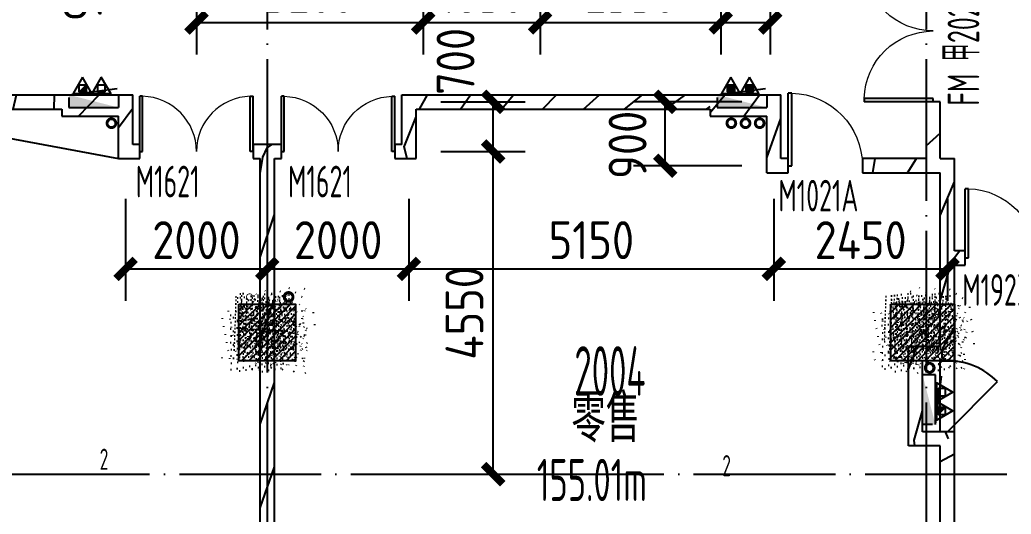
# Model space of a CAD drawing. Header units: inches. Extents: x 0 to 1813292486, y 0 to 3473589894.
# Drawn here: x 600469593 to 600483586, y 3473270655 to 3473277625 of the extents above; entities that cross this region are included whole.
import ezdxf
from ezdxf.enums import TextEntityAlignment as Align
from ezdxf.xclip import XClip

# ---------------------------------------------------------------- set-up
doc = ezdxf.new("R2010")
doc.units = ezdxf.units.IN
doc.header["$LTSCALE"] = 1000
doc.header["$MEASUREMENT"] = 0
doc.header["$XCLIPFRAME"] = 2
doc.linetypes.add('AX-MALL-GIRD-200$0$DOTE', pattern=[2.4200000000000004, 2, -0.2, 0.02, -0.2])
doc.linetypes.add('PX-MALL-P02-LG$0$CONTINOUS', pattern=[0])
for name, color, linetype in [('A-Anno-Note', 241, 'Continuous'), ('AX-MALL-DIM-P02$0$A-Anno-Dims', 3, 'Continuous'), ('AX-MALL-DIM-P02$0$A-Detl-Thin', 131, 'Continuous'), ('AX-MALL-GIRD-200$0$A-Grid', 222, 'AX-MALL-GIRD-200$0$DOTE'), ('AX-MALL-P02-200$0$A-Anno-Note', 241, 'Continuous'), ('AX-MALL-WALL-P02$0$A-Anno-Note', 241, 'Continuous'), ('AX-MALL-WALL-P02-QT$0$A-Anno-Dims', 3, 'Continuous'), ('AX-MALL-WALL-P02-QT$0$A-Detl-Thin', 131, 'Continuous'), ('AX-MALL-WALL-P02-QT$0$A-Wall', 2, 'Continuous'), ('AX-MALL-WALL-P02-QT$0$A-Wall-Patt', 13, 'Continuous'), ('AX-MALL-WALL-P02-QT$0$A-Wind', 4, 'Continuous'), ('AX-MALL-WORD-P02$0$A-Anno-Note', 241, 'Continuous'), ('AX-MALL-WORD-P02$0$A-Spac-Iden', 231, 'Continuous'), ('AX-MALL-WORD-P02$0$A-Wind-Iden', 11, 'Continuous'), ('AX-MALL-ZTKD-P02$0$A-Anno-Note', 241, 'Continuous'), ('PX-MALL-P02-LG$0$P-Airr-Pipe', 140, 'Continuous'), ('PX-MALL-P02-LG$0$P-Exsh', 31, 'Continuous'), ('PX-MALL-P02-LG$0$P-Hydt-Boxx', 221, 'Continuous'), ('PX-MALL-P02-LG$0$P-Hydt-Pipe', 221, 'Continuous'), ('PX-MALL-P02-LG$0$P-Pipe-Risr', 7, 'Continuous'), ('PX-MALL-P02-LG$0$P-Pipe-Risr-Arch', 6, 'Continuous'), ('PX-MALL-P02-LG$0$P-Pipe-Risr-W100', 6, 'Continuous'), ('PX-MALL-P02-LG$0$P-Pipe-Risr-W50', 6, 'Continuous'), ('PX-MALL-P02-LG$0$P-Sewr-Pipe', 123, 'PX-MALL-P02-LG$0$CONTINOUS'), ('SX-MALL-WALL-L-1F~2F$0$S-COLU', 30, 'Continuous'), ('SX-MALL-WALL-L-1F~2F$0$S-PATT-WALL', 83, 'Continuous'), ('SX-MALL-WALL-L-1F~2F$0$单形心', 4, 'Continuous')]:
    doc.layers.add(name, color=color, linetype=linetype)
doc.styles.add('AX-MALL-DIM-P02$0$_TCH_DIM_T3', font='gbenor.shx')
doc.styles.add('AX-MALL-WORD-P02$0$_TCH_SPACE', font='gbenor.shx', dxfattribs={"bigfont": 'gbcbig.shx'})
doc.styles.add('AX-MALL-WORD-P02$0$_TCH_WINDOW', font='gbenor.shx', dxfattribs={"bigfont": 'gbcbig.shx'})
doc.styles.add('AX-MALL-WORD-P02$0$STANDARD', font='gbenor.shx', dxfattribs={"bigfont": 'gbcbig.shx'})
doc.styles.add('PX-MALL-P02-LG$0$jzfz', font='gbenor.shx', dxfattribs={"bigfont": 'gbcbig.shx'})
doc.dimstyles.new('AX-MALL-DIM-P02$0$_TCH_ARCH&&180', dxfattribs={"dimtxt": 535.5, "dimasz": 270, "dimexe": 450, "dimexo": 450, "dimgap": 137.25, "dimtad": 1, "dimdec": 0, "dimzin": 0, "dimdsep": 46, "dimtxsty": 'AX-MALL-DIM-P02$0$_TCH_DIM_T3', "dimblk": 'AX-MALL-DIM-P02$0$_ArchTick', "dimcen": 0.09, "dimclrt": 7, "dimazin": 2, "dimtfac": 1, "dimtdec": 0, "dimtix": 1, "dimtmove": 2, "dimatfit": 3, "dimfxl": 500, "dimtolj": 1, "dimtzin": 0, "dimarcsym": 0})
pattern_1 = [(24.56816131876918, (600332848.5159376, 3473133887.589986), (-31.18316060756021, 68.21004687377882), []), (29.56816131876925, (600332848.5159376, 3473133887.589986), (97.53445422577846, -46.37920049590846), [11.24999999999976, -123.7499999999981]), (334.5681613187692, (600332848.5159376, 3473133887.589986), (19.8843977583576, 112.9961142864107), [8.999999999999757, -98.99999999999805]), (80.01956131876923, (600332856.6438087, 3473133883.725054), (117.4189029535321, 66.61682170576017), [9.5610285, -105.1713168]), (25.75236131876918, (600332858.9887226, 3473133915.702631), (141.3476152674957, -79.15081590010527), [16.87499999999999, -185.6249999999999]), (76.20376131876925, (600332870.7676862, 3473133909.106722), (182.3878362713222, 87.98253900728308), [14.3415432, -157.75695]), (330.7523613187692, (600332858.9887226, 3473133915.702631), (182.3877676118969, 87.98268144025063), [13.5, -148.4999999999999]), (0.5681613187692685, (600332870.4268485, 3473133903.438077), (62.82047321120105, -87.84980446922418), [11.25, -123.75]), (305.5681613187692, (600332870.4268485, 3473133903.438077), (72.17288940056437, 89.18848105901375), [8.999999999999998, -98.99999999999999]), (51.01956131876926, (600332875.6618834, 3473133896.117257), (134.9933625470349, 1.33857134020591), [9.5610285, -105.1713168]), (17.06816131876921, (600332848.5159376, 3473133887.589986), (19.14085714793764, 46.1558949392409), [0.7499999999999999, -97.79999999999998, 0.7499999999999999, -100.5, 0.7499999999999999, -99.37499999999999]), (347.0681613187692, (600332848.5159376, 3473133887.589986), (57.63084699394109, 41.66442757030211), [0.7499999999999999, -57.29999999999999, 0.7499999999999999, -95.54999999999998, 0.7499999999999999, -37.87499999999999]), (307.0681613187692, (600332817.170339, 3473133899.267141), (73.85474001336533, -31.12342331039777), [0.7499999999999849, -37.49999999999903, 0.7499999999999849, -116.9999999999981, 0.7499999999999849, -155.2499999999961]), (297.0681613187692, (600332803.1140169, 3473133904.503534), (87.2164167648191, -16.46683781742514), [0.7499999999999999, -48.74999999999999, 0.7499999999999999, -77.69999999999997, 0.7499999999999999, -110.25])]
pattern_2 = [(45, (0, 359.0227), (-353.55353201463, 353.55353201463), [])]

# ---------------------------------------------------------------- blocks, each defined once
blk = doc.blocks.new('AX-MALL-WORD-P02')
at = {"layer": 'AX-MALL-WORD-P02$0$A-Anno-Note', "style": 'AX-MALL-WORD-P02$0$STANDARD', "width": 0.6}
blk.add_text('2004', height=700, rotation=339.5681613092015, dxfattribs=at).set_placement((600308156.0633969, 3473164114.583409))
at = {"layer": 'AX-MALL-WORD-P02$0$A-Anno-Note', "style": 'AX-MALL-WORD-P02$0$STANDARD'}
blk.add_text('零售', height=675.177304964539, rotation=339.5681613092015, dxfattribs=at).set_placement((600307887.5350716, 3473163519.317243))
at = {"layer": 'AX-MALL-WORD-P02$0$A-Spac-Iden', "style": 'AX-MALL-WORD-P02$0$_TCH_SPACE', "width": 0.7}
for s, height, rotation, p in [('2', 297.5, 339.5681613092181, (600301513.5782263, 3473165475.986012)), ('155.01m', 595, 339.5681613093329, (600307142.0008538, 3473162909.198421)), ('2', 297.5, 339.5681613093329, (600309717.4801131, 3473162323.254239))]:
    blk.add_text(s, height=height, rotation=rotation, dxfattribs=at).set_placement(p)
at = {"layer": 'AX-MALL-WORD-P02$0$A-Wind-Iden', "style": 'AX-MALL-WORD-P02$0$_TCH_WINDOW', "width": 0.7}
for s, height, rotation, p in [('M1621', 446.25, 339.5681612302259, (600303331.1413839, 3473168898.777323)), ('M1621', 446.25, 339.5681612302259, (600305345.8808992, 3473168148.227731)), ('2021(', 446.25, 69.5681612738726, (600315248.3908279, 3473166780.623989)), ('甲', 506.3829787234042, 69.5681612738726, (600315158.313736, 3473166538.82534)), ('FM', 446.25, 69.5681612738726, (600314940.217989, 3473165953.37952)), ('M1021A', 446.25, 339.568161469349, (600311761.5401974, 3473165545.604023)), ('M1923A', 446.25, 339.5681612954713, (600313729.7232082, 3473163393.602421))]:
    blk.add_text(s, height=height, rotation=rotation, dxfattribs=at).set_placement(p)
blk = doc.blocks.new('AX-MALL-GIRD-200')
at = {"layer": 'AX-MALL-GIRD-200$0$A-Grid'}
for p, q in [((600315044.6223986, 3473195022.09782), (600276315.0834494, 3473091058.370738)), ((600323759.5421638, 3473191775.534485), (600285030.0032144, 3473087811.807404)), ((600239047.6805397, 3473188679.873316), (600596943.6846381, 3473055353.110034))]:
    blk.add_line(p, q, dxfattribs=at)
blk = doc.blocks.new('SX-MALL-WALL-L-1F~2F$0$BANWANG_XINGXIN')
at = {"color": 0}
for points in [[(0.7071067811865476, 0.7071067811865475), (-0.7071067811865477, -0.7071067811865475)], [(-0.7071067811865475, 0.7071067811865476), (0.7071067811865474, -0.7071067811865477)]]:
    blk.add_lwpolyline(points, dxfattribs=at)
blk = doc.blocks.new('SX-MALL-WALL-L-1F~2F')
at = {"layer": 'SX-MALL-WALL-L-1F~2F$0$S-PATT-WALL'}
h = blk.add_hatch(dxfattribs=at)
h.set_pattern_fill('钢筋混凝土', color=256, scale=15, pattern_type=2)
h.set_pattern_definition(pattern_1)
h.paths.add_polyline_path([(600304171.4447451, 3473166980.485355), (600304921.1152627, 3473166701.211089), (600304641.8409956, 3473165951.540571), (600303892.1704789, 3473166230.814836)])
h = blk.add_hatch(dxfattribs=at)
h.set_pattern_fill('钢筋混凝土', color=256, scale=15, pattern_type=2)
h.set_pattern_definition(pattern_1)
h.paths.add_polyline_path([(600312792.6556946, 3473163768.831311), (600313636.0350257, 3473163454.647762), (600313356.7607611, 3473162704.977246), (600312513.3814296, 3473163019.160791)])
at = {"layer": 'SX-MALL-WALL-L-1F~2F$0$S-COLU'}
for points in [[(600304171.4447451, 3473166980.485355), (600304921.1152627, 3473166701.211089), (600304641.8409956, 3473165951.540571), (600303892.1704789, 3473166230.814836)], [(600312792.6556946, 3473163768.831311), (600313636.0350257, 3473163454.647762), (600313356.7607611, 3473162704.977246), (600312513.3814296, 3473163019.160791)]]:
    blk.add_lwpolyline(points, close=True, dxfattribs=at)
at = {"layer": 'SX-MALL-WALL-L-1F~2F$0$单形心', "xscale": 50, "yscale": 50, "zscale": 50}
for p in [(600304406.6428705, 3473166466.012963), (600313074.7082275, 3473163236.904278)]:
    blk.add_blockref('SX-MALL-WALL-L-1F~2F$0$BANWANG_XINGXIN', p, dxfattribs=at)
blk = doc.blocks.new('SX-MALL-WALL-L-2F~3F')
ref = blk.add_blockref('SX-MALL-WALL-L-1F~2F', (0, 0))
XClip(ref).set_block_clipping_path([(600349769.7341375, 3473074679.418533), (600357001.7302529, 3473071985.287766), (600356499.8725733, 3473070638.124951), (600359302.5086629, 3473069594.060767), (600362345.1765132, 3473077761.653201), (600381551.4312518, 3473070606.759726), (600391553.7259278, 3473066880.611454), (600387749.827644, 3473056669.608357), (600391632.1759799, 3473055223.319679), (600395635.5522461, 3473065969.791956), (600406982.2408491, 3473061742.817497), (600403058.8006672, 3473051210.921831), (600412723.2437257, 3473047610.6332), (600445093.3740637, 3473134503.466942), (600393055.2444371, 3473153889.197227), (600387463.4997383, 3473138878.984498), (600380158.3525343, 3473141600.366193), (600382830.751978, 3473148774.027779), (600388210.8522022, 3473146769.782572), (600390696.2253517, 3473153441.399696), (600277474.697425, 3473195619.741203), (600273446.9822528, 3473184807.934726), (600257129.111771, 3473190886.82031), (600241575.9633431, 3473149136.690594), (600258197.8999482, 3473142944.531458), (600255239.7303221, 3473135003.762026), (600263182.3271956, 3473132044.911624), (600260741.6763649, 3473125493.34496), (600269350.4970673, 3473122286.306632), (600271511.1407766, 3473128086.235537), (600286270.1853781, 3473122588.058336), (600284109.5416689, 3473116788.129431), (600282580.7823727, 3473112684.400902), (600291840.7574171, 3473109234.788475), (600290827.7957876, 3473106515.642598), (600293360.405141, 3473105572.171298), (600294731.2544166, 3473109252.0137), (600323175.4764534, 3473098655.706329), (600321336.3302773, 3473093718.790065), (600344750.773286, 3473084996.222976), (600341987.4689643, 3473077578.540671), (600344583.6790427, 3473076611.376234), (600346015.5062013, 3473080454.904757), (600351201.5612961, 3473078522.947055)])
blk = doc.blocks.new('SX-MALL-WALL-2F~3F')
blk.add_blockref('SX-MALL-WALL-L-2F~3F', (0, 0))
blk = doc.blocks.new('AX-MALL-WALL-P02-QT$0$$DorLib2D$00000002')
for p, q in [((-0.5, -5.684341886080802e-17), (-0.5000000000000007, 0.4875)), ((-0.4750000000000007, 0.4875), (-0.5000000000000007, 0.4875)), ((-0.475, -2.842170943040401e-17), (-0.4750000000000007, 0.4875)), ((0.475, -2.842170943040401e-17), (0.4750000000000007, 0.4875)), ((0.4750000000000007, 0.4875), (0.5000000000000007, 0.4875)), ((0.5, -5.684341886080802e-17), (0.5000000000000007, 0.4875)), ((-0.5, -5.684341886080802e-17), (-0.475, -2.842170943040401e-17)), ((0.5, -5.684341886080802e-17), (0.475, -2.842170943040401e-17))]:
    blk.add_line(p, q)
at = {"lineweight": 13}
for centre, start, end in [((-0.4875, -4.263256414560601e-17), 0, 88.53071641864632), ((0.4875, -4.263256414560601e-17), 91.4692835813537, 180)]:
    blk.add_arc(centre, 0.4875, start, end, dxfattribs=at)
blk = doc.blocks.new('AX-MALL-WALL-P02-QT$0$$DorLib2D$00000001')
for p, q in [((0.45, 0.9750000000000001), (0.5000000000000002, 0.9750000000000001)), ((0.45, 0), (0.45, 0.9750000000000001)), ((0.5, 0), (0.5, 0.9750000000000001)), ((0.5, 0), (0.45, 0))]:
    blk.add_line(p, q)
at = {"lineweight": 13}
blk.add_arc((0.475, 0), 0.975, 91.4692835813538, 180, dxfattribs=at)
blk = doc.blocks.new('AX-MALL-WALL-P02-QT$0$$DorLib2D$00000114')
at = {"color": 0}
blk.add_line((0.4999999999999964, 3.552713678800501e-15), (-0.2071067811864751, 0.7071067811864857), dxfattribs=at)
blk.add_arc((0.5000000000013856, -1.154631945610163e-12), 1.000000000001696, 135, 180, dxfattribs=at)
blk = doc.blocks.new('AX-MALL-WALL-P02-QT')
at = {"layer": 'AX-MALL-WALL-P02-QT$0$A-Wall-Patt'}
h = blk.add_hatch(dxfattribs=at)
h.set_pattern_fill('普通砖', color=256, scale=200, style=0)
h.set_pattern_definition(pattern_2)
h.paths.add_polyline_path([(600300281.5558228, 3473171577.63275), (600300024.3196273, 3473171460.033687), (600302788.7296609, 3473170430.209833), (600302858.5482272, 3473170617.627462)])
h = blk.add_hatch(dxfattribs=at)
h.set_pattern_fill('普通砖', color=256, scale=200, style=0)
h.set_pattern_definition(pattern_2)
h.paths.add_polyline_path([(600302858.548227, 3473170617.627462), (600302753.8203775, 3473170336.501019), (600303503.4908946, 3473170057.226753), (600303795.6363734, 3473170268.534631)])
h = blk.add_hatch(dxfattribs=at)
h.set_pattern_fill('普通砖', color=256, scale=200, style=0)
h.set_pattern_definition(pattern_2)
h.paths.add_polyline_path([(600303294.035196, 3473169494.973867), (600303551.2713915, 3473169612.57293), (600303795.6363734, 3473170268.534631), (600303503.4908946, 3473170057.226753)])
h = blk.add_hatch(dxfattribs=at)
h.set_pattern_fill('普通砖', color=256, scale=200, style=0)
h.set_pattern_definition(pattern_2)
h.paths.add_polyline_path([(600303294.035196, 3473169494.973867), (600303575.1616397, 3473169390.246017), (600303644.9802063, 3473169577.663647), (600303551.2713915, 3473169612.57293)])
h = blk.add_hatch(dxfattribs=at)
h.set_pattern_fill('普通砖', color=256, scale=200, style=0)
h.set_pattern_definition(pattern_2)
h.paths.add_polyline_path([(600305331.7388711, 3473168949.296548), (600305144.3212408, 3473169019.115115), (600305074.5026742, 3473168831.697485), (600305168.2114885, 3473168796.788202), (600305285.1931585, 3473168824.351462)])
h = blk.add_hatch(dxfattribs=at)
h.set_pattern_fill('普通砖', color=256, scale=200, style=0)
h.set_pattern_definition(pattern_2)
h.paths.add_polyline_path([(600300581.3158273, 3473156231.651706), (600300696.1524523, 3473156219.292715), (600305355.6291178, 3473168726.969636), (600305285.1931585, 3473168824.351462), (600305168.2114885, 3473168796.788202), (600300535.4864513, 3473156360.922077)])
h = blk.add_hatch(dxfattribs=at)
h.set_pattern_fill('普通砖', color=256, scale=200, style=0)
h.set_pattern_definition(pattern_2)
h.paths.add_polyline_path([(600305355.6291178, 3473168726.969636), (600305449.3379334, 3473168692.060352), (600305519.1564997, 3473168879.477982), (600305331.7388694, 3473168949.296548), (600305285.1931591, 3473168824.351462)])
h = blk.add_hatch(dxfattribs=at)
h.set_pattern_fill('普通砖', color=256, scale=200, style=0)
h.set_pattern_definition(pattern_2)
h.paths.add_polyline_path([(600307112.2063493, 3473168286.020168), (600307229.8054122, 3473168028.783972), (600307474.1703944, 3473168684.745675), (600307356.5713315, 3473168941.98187)])
h = blk.add_hatch(dxfattribs=at)
h.set_pattern_fill('普通砖', color=256, scale=200, style=0)
h.set_pattern_definition(pattern_2)
h.paths.add_polyline_path([(600307356.5713315, 3473168941.98187), (600307474.1703944, 3473168684.745675), (600311363.0862032, 3473167236.010423), (600311432.9047695, 3473167423.428052)])
h = blk.add_hatch(dxfattribs=at)
h.set_pattern_fill('普通砖', color=256, scale=200, style=0)
h.set_pattern_definition(pattern_2)
h.paths.add_polyline_path([(600307112.2063493, 3473168286.020168), (600307018.4975346, 3473168320.929451), (600306948.6789683, 3473168133.511822), (600307229.8054122, 3473168028.783972)])
h = blk.add_hatch(dxfattribs=at)
h.set_pattern_fill('普通砖', color=256, scale=200, style=0)
h.set_pattern_definition(pattern_2)
h.paths.add_polyline_path([(600311432.9047693, 3473167423.428052), (600311328.1769198, 3473167142.301609), (600312077.8474375, 3473166863.027343), (600312369.9929162, 3473167074.335221)])
h = blk.add_hatch(dxfattribs=at)
h.set_pattern_fill('普通砖', color=256, scale=200, style=0)
h.set_pattern_definition(pattern_2)
h.paths.add_polyline_path([(600311798.5731721, 3473166113.356826), (600312055.8093677, 3473166230.955889), (600312369.9929162, 3473167074.335221), (600312077.8474375, 3473166863.027343)])
h = blk.add_hatch(dxfattribs=at)
h.set_pattern_fill('普通砖', color=256, scale=200, style=0)
h.set_pattern_definition(pattern_2)
h.paths.add_polyline_path([(600311798.5731721, 3473166113.356826), (600312079.699617, 3473166008.628976), (600312149.5181832, 3473166196.046605), (600312055.8093677, 3473166230.955889)])
h = blk.add_hatch(dxfattribs=at)
h.set_pattern_fill('普通砖', color=256, scale=200, style=0)
h.set_pattern_definition(pattern_2)
h.paths.add_polyline_path([(600314164.2576984, 3473165445.497017), (600314443.5319638, 3473166195.167535), (600314256.1143345, 3473166264.986101), (600313976.8400692, 3473165515.315584), (600314047.2760283, 3473165417.933757)])
h = blk.add_hatch(dxfattribs=at)
h.set_pattern_fill('普通砖', color=256, scale=200, style=0)
h.set_pattern_definition(pattern_2)
h.paths.add_polyline_path([(600313976.8400692, 3473165515.315584), (600313133.4607373, 3473165829.499132), (600313063.6421711, 3473165642.081503), (600314000.7303175, 3473165292.988671), (600314047.2760283, 3473165417.933758)])
h = blk.add_hatch(dxfattribs=at)
h.set_pattern_fill('普通砖', color=256, scale=200, style=0)
h.set_pattern_definition(pattern_2)
h.paths.add_polyline_path([(600313800.4728202, 3473164087.027901), (600313897.8546463, 3473164157.46386), (600314351.6753277, 3473165375.678451), (600314094.4391321, 3473165258.079388), (600313675.5277339, 3473164133.573612)])
h = blk.add_hatch(dxfattribs=at)
h.set_pattern_fill('普通砖', color=256, scale=200, style=0)
h.set_pattern_definition(pattern_2)
h.paths.add_polyline_path([(600314047.2760283, 3473165417.933758), (600314000.7303175, 3473165292.988671), (600314094.4391321, 3473165258.079388), (600314351.6753277, 3473165375.678451), (600314164.2576984, 3473165445.497017)])
h = blk.add_hatch(dxfattribs=at)
h.set_pattern_fill('普通砖', color=256, scale=200, style=0)
h.set_pattern_definition(pattern_2)
h.paths.add_polyline_path([(600313266.7240318, 3473162845.23188), (600313391.6699666, 3473162798.685853), (600313828.03608, 3473163970.046231), (600313800.4728202, 3473164087.027901), (600313675.5277339, 3473164133.573612), (600313239.1616206, 3473162962.213233)])
h = blk.add_hatch(dxfattribs=at)
h.set_pattern_fill('普通砖', color=256, scale=200, style=0)
h.set_pattern_definition(pattern_2)
h.paths.add_polyline_path([(600313828.03608, 3473163970.046231), (600313968.5993032, 3473163917.682306), (600314038.4178694, 3473164105.099935), (600313897.8546463, 3473164157.46386), (600313800.4728202, 3473164087.027901)])
h = blk.add_hatch(dxfattribs=at)
h.set_pattern_fill('普通砖', color=256, scale=200, style=0)
h.set_pattern_definition(pattern_2)
h.paths.add_polyline_path([(600312328.7407166, 3473161807.382077), (600312585.9769121, 3473161924.98114), (600312935.0697447, 3473162862.069287), (600312817.470682, 3473163119.305482)])
h = blk.add_hatch(dxfattribs=at)
h.set_pattern_fill('普通砖', color=256, scale=200, style=0)
h.set_pattern_definition(pattern_2)
h.paths.add_polyline_path([(600313266.7240318, 3473162845.23188), (600313239.1616206, 3473162962.213233), (600312817.470682, 3473163119.305482), (600312935.0697447, 3473162862.069287), (600313169.3417811, 3473162774.796079)])
h = blk.add_hatch(dxfattribs=at)
h.set_pattern_fill('普通砖', color=256, scale=200, style=0)
h.set_pattern_definition(pattern_2)
h.paths.add_polyline_path([(600313169.3417811, 3473162774.796079), (600313356.7594104, 3473162704.977512), (600313391.6686934, 3473162798.686327), (600313266.7244562, 3473162845.231721)])
h = blk.add_hatch(dxfattribs=at)
h.set_pattern_fill('普通砖', color=256, scale=200, style=0)
h.set_pattern_definition(pattern_2)
h.paths.add_polyline_path([(600312847.8130589, 3473161720.725945), (600312820.248949, 3473161837.707932), (600312585.9769121, 3473161924.98114), (600312328.7407166, 3473161807.382077), (600312750.4316576, 3473161650.289828)])
h = blk.add_hatch(dxfattribs=at)
h.set_pattern_fill('普通砖', color=256, scale=200, style=0)
h.set_pattern_definition(pattern_2)
h.paths.add_polyline_path([(600312972.7572949, 3473161674.180551), (600313007.6665782, 3473161767.889365), (600312820.248949, 3473161837.707932), (600312847.8130589, 3473161720.725945)])
h = blk.add_hatch(dxfattribs=at)
h.set_pattern_fill('普通砖', color=256, scale=200, style=0)
h.set_pattern_definition(pattern_2)
h.paths.add_polyline_path([(600309104.7293959, 3473151291.027055), (600312972.75857, 3473161674.180076), (600312847.8126339, 3473161720.726103), (600312750.4316576, 3473161650.289828), (600308917.3117666, 3473151360.845621)])
at = {"layer": 'AX-MALL-WALL-P02-QT$0$A-Anno-Dims'}
blk.add_lwpolyline([(600300373.4124591, 3473172397.121834), (600300024.3196274, 3473171460.033687), (600303294.0351958, 3473169494.973867), (600303575.1616396, 3473169390.246017)], dxfattribs=at)
at = {"layer": 'AX-MALL-WALL-P02-QT$0$A-Wall'}
for p, q in [((600300281.5558228, 3473171577.63275), (600302858.5482272, 3473170617.627462)), ((600300024.3196273, 3473171460.033687), (600302788.7296609, 3473170430.209833)), ((600302858.548227, 3473170617.627462), (600303795.6363734, 3473170268.534631)), ((600302788.7296609, 3473170430.209833), (600302753.8203775, 3473170336.501019)), ((600302753.8203775, 3473170336.501019), (600303503.4908946, 3473170057.226753)), ((600303551.2713915, 3473169612.57293), (600303795.6363734, 3473170268.534631)), ((600303294.035196, 3473169494.973867), (600303503.4908946, 3473170057.226753)), ((600303644.9802063, 3473169577.663647), (600303551.2713915, 3473169612.57293)), ((600303575.1616397, 3473169390.246017), (600303644.9802063, 3473169577.663647)), ((600303294.035196, 3473169494.973867), (600303575.1616397, 3473169390.246017)), ((600305144.3212408, 3473169019.115115), (600305074.5026742, 3473168831.697485)), ((600305331.7388711, 3473168949.296548), (600305144.3212408, 3473169019.115115)), ((600305074.5026742, 3473168831.697485), (600305168.2114885, 3473168796.788202)), ((600305519.1564997, 3473168879.477982), (600305331.7388694, 3473168949.296548)), ((600305449.3379334, 3473168692.060352), (600305519.1564997, 3473168879.477982)), ((600307112.2063493, 3473168286.020168), (600307356.5713315, 3473168941.98187)), ((600307356.5713315, 3473168941.98187), (600311432.9047695, 3473167423.428052)), ((600300535.4864513, 3473156360.922077), (600305168.2114885, 3473168796.788202)), ((600300696.1524523, 3473156219.292715), (600305355.6291178, 3473168726.969636)), ((600305355.6291178, 3473168726.969636), (600305449.3379334, 3473168692.060352)), ((600307229.8054122, 3473168028.783972), (600307474.1703944, 3473168684.745675)), ((600307474.1703944, 3473168684.745675), (600311363.0862032, 3473167236.010423)), ((600307018.4975346, 3473168320.929451), (600306948.6789683, 3473168133.511822)), ((600307112.2063493, 3473168286.020168), (600307018.4975346, 3473168320.929451)), ((600306948.6789683, 3473168133.511822), (600307229.8054122, 3473168028.783972)), ((600311432.9047693, 3473167423.428052), (600312369.9929162, 3473167074.335221)), ((600311363.0862032, 3473167236.010423), (600311328.1769198, 3473167142.301609)), ((600311328.1769198, 3473167142.301609), (600312077.8474375, 3473166863.027343)), ((600312055.8093677, 3473166230.955889), (600312369.9929162, 3473167074.335221)), ((600311798.5731721, 3473166113.356826), (600312077.8474375, 3473166863.027343)), ((600312149.5181832, 3473166196.046605), (600312055.8093677, 3473166230.955889)), ((600312079.699617, 3473166008.628976), (600312149.5181832, 3473166196.046605)), ((600314256.1143345, 3473166264.986101), (600313976.8400692, 3473165515.315584)), ((600314164.2576984, 3473165445.497017), (600314443.5319638, 3473166195.167535)), ((600314443.5319638, 3473166195.167535), (600314256.1143345, 3473166264.986101)), ((600311798.5731721, 3473166113.356826), (600312079.699617, 3473166008.628976)), ((600313133.4607373, 3473165829.499132), (600313063.6421711, 3473165642.081503)), ((600313976.8400692, 3473165515.315584), (600313133.4607373, 3473165829.499132)), ((600313063.6421711, 3473165642.081503), (600314000.7303175, 3473165292.988671)), ((600313897.8546463, 3473164157.46386), (600314351.6753277, 3473165375.678451)), ((600314164.2576984, 3473165445.497017), (600314351.6753277, 3473165375.678451)), ((600313675.5277339, 3473164133.573612), (600314094.4391321, 3473165258.079388)), ((600314000.7303175, 3473165292.988671), (600314094.4391321, 3473165258.079388)), ((600313239.1616206, 3473162962.213233), (600313675.5277339, 3473164133.573612)), ((600314038.4178694, 3473164105.099935), (600313897.8546463, 3473164157.46386)), ((600313968.5993032, 3473163917.682306), (600314038.4178694, 3473164105.099935)), ((600313391.6699666, 3473162798.685853), (600313828.03608, 3473163970.046231)), ((600313828.03608, 3473163970.046231), (600313968.5993032, 3473163917.682306)), ((600312328.7407166, 3473161807.382077), (600312817.470682, 3473163119.305482)), ((600313239.1616206, 3473162962.213233), (600312817.470682, 3473163119.305482)), ((600312585.9769121, 3473161924.98114), (600312935.0697447, 3473162862.069287)), ((600313169.3417811, 3473162774.796079), (600312935.0697447, 3473162862.069287)), ((600313169.3417811, 3473162774.796079), (600313356.7594104, 3473162704.977512)), ((600313356.7594104, 3473162704.977512), (600313391.6686934, 3473162798.686327)), ((600312820.248949, 3473161837.707932), (600312585.9769121, 3473161924.98114)), ((600313007.6665782, 3473161767.889365), (600312820.2489489, 3473161837.707932)), ((600312750.4316576, 3473161650.289828), (600312328.7407166, 3473161807.382077)), ((600312972.7572949, 3473161674.180551), (600313007.6665782, 3473161767.889365)), ((600308917.3117666, 3473151360.845621), (600312750.4316576, 3473161650.289828)), ((600309104.7293959, 3473151291.027055), (600312972.75857, 3473161674.180076))]:
    blk.add_line(p, q, dxfattribs=at)
at = {"layer": 'AX-MALL-WALL-P02-QT$0$A-Wind'}
for p, q in [((600312820.2489489, 3473161837.707932), (600313169.341781, 3473162774.796078)), ((600313007.6665782, 3473161767.889366), (600313356.7594103, 3473162704.977512))]:
    blk.add_line(p, q, dxfattribs=at)
at = {"layer": 'AX-MALL-WALL-P02-QT$0$A-Detl-Thin'}
blk.add_blockref('SX-MALL-WALL-2F~3F', (0, 0), dxfattribs=at)
at = {"layer": 'AX-MALL-WALL-P02-QT$0$A-Wind'}
blk.add_blockref('AX-MALL-GIRD-200', (0, 0), dxfattribs=at)
at = {"layer": 'AX-MALL-WALL-P02-QT$0$A-Wind', "zscale": 200}
for name, p, xscale, yscale, rotation in [('AX-MALL-WALL-P02-QT$0$$DorLib2D$00000002', (600304359.7414403, 3473169204.680566), -1600, -1600, 159.5681612544419), ('AX-MALL-WALL-P02-QT$0$$DorLib2D$00000002', (600306233.917734, 3473168506.494902), -1600, 1600, 339.5681613092224), ('AX-MALL-WALL-P02-QT$0$$DorLib2D$00000002', (600314698.9159808, 3473167167.164965), -2000, 2000, 69.56816131094526), ('AX-MALL-WALL-P02-QT$0$$DorLib2D$00000001', (600312606.5801772, 3473165919.064054), -1050, 1050, 339.5681613119627), ('AX-MALL-WALL-P02-QT$0$$DorLib2D$00000002', (600314940.5967332, 3473163662.298289), -2000, 2000, 339.5681613233414), ('AX-MALL-WALL-P02-QT$0$$DorLib2D$00000114', (600313088.5041796, 3473162271.342722), -1000, -1000, 69.56816128303544)]:
    blk.add_blockref(name, p, dxfattribs=dict(at, xscale=xscale, yscale=yscale, rotation=rotation))
blk = doc.blocks.new('AX-MALL-WALL-P02')
at = {"layer": 'AX-MALL-WALL-P02$0$A-Anno-Note'}
blk.add_blockref('AX-MALL-WORD-P02', (0, 0), dxfattribs=at)
blk.add_blockref('AX-MALL-WALL-P02-QT', (0, 0), dxfattribs=at)
blk = doc.blocks.new('PX-MALL-P02-LG$0$XHS1')
at = {"layer": 'PX-MALL-P02-LG$0$P-Hydt-Boxx', "ltscale": 0.7}
for p, q in [((350.0030006170273, 240), (-332.898939371109, 327.2950124740601)), ((350.0030006170273, 240), (-349.9969996213913, 240)), ((-349.9969997406006, 239.9999995231628), (-349.9969996213913, 60)), ((350.0030003786087, 200), (350.003000497818, 60)), ((350.0030006170273, 60), (-349.996999502182, 60))]:
    blk.add_line(p, q, dxfattribs=at)
blk.add_solid([(350.0030006170273, 240), (350.0030002593994, 60.00000047683716), (-349.9969996213913, 60)], dxfattribs=at)
blk = doc.blocks.new('PX-MALL-P02-LG$0$MHQ')
at = {"layer": 'PX-MALL-P02-LG$0$P-Exsh', "ltscale": 0.7}
h = blk.add_hatch(dxfattribs=at)
h.set_pattern_fill('ANSI31', color=256, scale=25, style=0)
h.set_pattern_definition([(45, (-160019.2306599375, -42228.3236173685), (-28.0633003783411, 28.0633003783411), [])])
h.paths.add_polyline_path([(-75.0000000015425, 185.1731819980414), (75, 185.1731819980414), (75, 35.17318199802685), (-75.0000000015425, 35.17318199802685)])
for points in [[(0, 346.4101615137042), (-200, -1.455191522836685e-11), (200, -1.455191522836685e-11)], [(0, 346.4101615137042), (-200, -1.455191522836685e-11), (200, -1.455191522836685e-11)], [(0, 346.4101615137042), (-200, -1.455191522836685e-11), (200, -1.455191522836685e-11)], [(-75.0000000015425, 185.1731819980414), (75, 185.1731819980414), (75, 35.17318199802685), (-75.0000000015425, 35.17318199802685)]]:
    blk.add_lwpolyline(points, close=True, dxfattribs=at)
blk = doc.blocks.new('PX-MALL-P02-LG$0$20200929200250')
at = {"layer": 'PX-MALL-P02-LG$0$P-Exsh', "ltscale": 0.7, "xscale": 0.6600000001490116, "yscale": 0.6600000001490116, "zscale": 0.6600000001490116}
for p in [(-132.0000001192093, 40), (131.9999997615814, 40)]:
    blk.add_blockref('PX-MALL-P02-LG$0$MHQ', p, dxfattribs=at)
blk = doc.blocks.new('PX-MALL-P02-LG$0$20211220143732')
at = {"layer": 'PX-MALL-P02-LG$0$P-Exsh'}
blk.add_blockref('PX-MALL-P02-LG$0$20200929200250', (-374.9999999407155, 219.6219584928522), dxfattribs=at)
at = {"layer": 'PX-MALL-P02-LG$0$P-Hydt-Boxx', "ltscale": 0.7, "xscale": -1}
blk.add_blockref('PX-MALL-P02-LG$0$XHS1', (-349.9969999989844, 0), dxfattribs=at)
blk = doc.blocks.new('PX-MALL-P02-LG$0$P-Risr')
at = {"layer": 'PX-MALL-P02-LG$0$P-Pipe-Risr-W50'}
h = blk.add_hatch(color=0, dxfattribs=at)
edge = h.paths.add_edge_path()
edge.add_ellipse((0, 0), major_axis=(47.05795628796547, 47.05795628796547), ratio=0.9999999999999695, start_angle=225.0000000000009, end_angle=405.0000000000009, ccw=False)
edge.add_ellipse((0, 0), major_axis=(47.05795628796764, 47.05795628796764), ratio=0.9999999999998785, start_angle=133.9675974886221, end_angle=225.0000000000035, ccw=False)
edge.add_line((-66.53919663240958, 1.199087783927098), (-54.4367953546693, 1.199087783927098))
edge.add_ellipse((0, 0), major_axis=(-38.50196423560672, 38.50196423560672), ratio=0.9999999999999859, start_angle=43.73814098242129, end_angle=134.9999999999996)
edge.add_ellipse((0, 0), major_axis=(38.50196423561096, 38.50196423561096), ratio=0.9999999999998216, start_angle=225.0000000000051, end_angle=405.0000000000051)
edge.add_ellipse((0, 0), major_axis=(38.50196423560679, 38.50196423560679), ratio=0.9999999999999831, start_angle=45.00000000000048, end_angle=133.7381409824204)
edge.add_line((-54.43679535467527, 1.199087783927098), (-66.53919663241555, 1.199087783927098))
edge.add_ellipse((0, 0), major_axis=(-47.05795628796762, 47.05795628796762), ratio=0.9999999999998742, start_angle=-45.00000000000358, end_angle=43.967597488629224, ccw=False)
at = {"layer": 'PX-MALL-P02-LG$0$P-Pipe-Risr-Arch', "ltscale": 0.7}
blk.add_circle((0, 0), 59.29000000000001, dxfattribs=at)
at = {"layer": 'PX-MALL-P02-LG$0$P-Pipe-Risr-W100', "color": 0, "const_width": 15}
blk.add_lwpolyline([(-75, 0, 1), (75, 0, 1)], format="xyb", close=True, dxfattribs=at)
at = {"layer": 'PX-MALL-P02-LG$0$P-Pipe-Risr-W50'}
blk.add_circle((0, 0), 54.45000000000001, dxfattribs=at)
at = {"layer": 'PX-MALL-P02-LG$0$P-Pipe-Risr', "style": 'PX-MALL-P02-LG$0$jzfz', "width": 0.6, "flags": 1}
for tag, p in [('SYS-MARK', (0.3310501334344735, -45.65933377496549)), ('RANGE', (0.3337570973526454, -45.67887874227017))]:
    blk.add_attdef(tag, text='', height=0.015625, dxfattribs=at).set_placement(p, align=Align.MIDDLE)
blk = doc.blocks.new('PX-MALL-P02-LG')
at = {"layer": 'PX-MALL-P02-LG$0$P-Airr-Pipe', "const_width": 11}
blk.add_lwpolyline([(600304388.1490477, 3473167006.470098, -1), (600304305.6852908, 3473167037.190268, -1)], format="xyb", close=True, dxfattribs=at)
at = {"layer": 'PX-MALL-P02-LG$0$P-Exsh', "rotation": 339.5681607883333}
for p in [(600303524.4364638, 3473170113.452042), (600312098.7930099, 3473166919.252631)]:
    blk.add_blockref('PX-MALL-P02-LG$0$20211220143732', p, dxfattribs=at)
at = {"layer": 'PX-MALL-P02-LG$0$P-Exsh', "xscale": -1, "rotation": 249.5681623256457}
blk.add_blockref('PX-MALL-P02-LG$0$20211220143732', (600312809.0272424, 3473162695.596958), dxfattribs=at)
at = {"layer": 'PX-MALL-P02-LG$0$P-Hydt-Pipe', "color": 221, "rotation": 69.56816127172378}
for p in [(600303374.8727977, 3473169998.427219), (600311574.3940852, 3473166943.864941), (600311761.8117145, 3473166874.046374), (600311949.2293439, 3473166804.227808)]:
    blk.add_blockref('PX-MALL-P02-LG$0$P-Risr', p, dxfattribs=at)
at = {"layer": 'PX-MALL-P02-LG$0$P-Hydt-Pipe', "color": 221, "xscale": -0.9999999999999991, "rotation": 159.5681618422551}
blk.add_blockref('PX-MALL-P02-LG$0$P-Risr', (600312993.8706284, 3473162733.450922), dxfattribs=at)
at = {"layer": 'PX-MALL-P02-LG$0$P-Sewr-Pipe', "ltscale": 0.7, "rotation": 249.5681613098698}
blk.add_blockref('PX-MALL-P02-LG$0$P-Risr', (600304862.3156774, 3473166829.829206), dxfattribs=at)
blk = doc.blocks.new('AX-MALL-ZTKD-P02')
at = {"layer": 'AX-MALL-ZTKD-P02$0$A-Anno-Note'}
blk.add_blockref('AX-MALL-GIRD-200', (0, 0), dxfattribs=at)
blk = doc.blocks.new('AX-MALL-DIM-P02$0$_ArchTick')
at = {"color": 0, "linetype": 'ByBlock', "const_width": 0.4}
blk.add_lwpolyline([(-0.5, -0.5), (0.5, 0.5)], dxfattribs=at)
blk = doc.blocks.new('*D1119')
at = {"layer": 'AX-MALL-DIM-P02$0$A-Anno-Dims', "color": 0, "lineweight": -2, "transparency": 16777216}
for p, q in [((600305282.0591757, 3473172969.561704), (600304275.9926274, 3473173344.351014)), ((600304366.0441037, 3473172297.025501), (600304697.6822935, 3473173187.25924)), ((600304950.4209858, 3473172079.327965), (600303944.3544376, 3473172454.117275))]:
    blk.add_line(p, q, dxfattribs=at)
at = {"layer": 'AX-MALL-DIM-P02$0$A-Anno-Dims', "color": 0, "lineweight": -2, "transparency": 16777216, "xscale": 270, "yscale": 270, "zscale": 270}
for p, rotation in [((600304697.6822935, 3473173187.25924), 69.56816130519152), ((600304366.0441037, 3473172297.025501), 249.5681613051915)]:
    blk.add_blockref('AX-MALL-DIM-P02$0$_ArchTick', p, dxfattribs=dict(at, rotation=rotation))
at = {"layer": 'AX-MALL-DIM-P02$0$A-Anno-Dims', "color": 7, "transparency": 16777216, "insert": (600303668.7866526, 3473171946.426229), "char_height": 535.5, "attachment_point": 5, "rotation": 69.56816130519151, "style": 'AX-MALL-DIM-P02$0$_TCH_DIM_T3'}
blk.add_mtext('\\A1;950', dxfattribs=at)
blk = doc.blocks.new('*D1127')
at = {"layer": 'AX-MALL-DIM-P02$0$A-Anno-Dims', "color": 0, "lineweight": -2, "transparency": 16777216}
for p, q in [((600307592.6955459, 3473168000.310295), (600308706.1577238, 3473167585.51296)), ((600306696.0956709, 3473163478.85367), (600308284.4680579, 3473167742.604734)), ((600306004.323159, 3473163736.55923), (600307117.7853369, 3473163321.761896))]:
    blk.add_line(p, q, dxfattribs=at)
at = {"layer": 'AX-MALL-DIM-P02$0$A-Anno-Dims', "color": 0, "lineweight": -2, "transparency": 16777216, "xscale": 270, "yscale": 270, "zscale": 270}
for p, rotation in [((600308284.4680579, 3473167742.604734), 69.56816126308587), ((600306696.0956709, 3473163478.85367), 249.5681612630858)]:
    blk.add_blockref('AX-MALL-DIM-P02$0$_ArchTick', p, dxfattribs=dict(at, rotation=rotation))
at = {"layer": 'AX-MALL-DIM-P02$0$A-Anno-Dims', "color": 7, "transparency": 16777216, "insert": (600307110.7611653, 3473165752.111799), "char_height": 535.5, "attachment_point": 5, "rotation": 69.56816126308587, "style": 'AX-MALL-DIM-P02$0$_TCH_DIM_T3'}
blk.add_mtext('\\A1;4550', dxfattribs=at)
blk = doc.blocks.new('*D1128')
at = {"layer": 'AX-MALL-DIM-P02$0$A-Anno-Dims', "color": 0, "lineweight": -2, "transparency": 16777216}
for p, q in [((600307837.0608653, 3473168656.272902), (600308950.5230433, 3473168241.475567)), ((600308284.4680579, 3473167742.604735), (600308528.8333774, 3473168398.567341)), ((600307592.6955458, 3473168000.310295), (600308706.1577238, 3473167585.51296))]:
    blk.add_line(p, q, dxfattribs=at)
at = {"layer": 'AX-MALL-DIM-P02$0$A-Anno-Dims', "color": 0, "lineweight": -2, "transparency": 16777216, "xscale": 270, "yscale": 270, "zscale": 270}
for p, rotation in [((600308528.8333774, 3473168398.567341), 69.56816126292047), ((600308284.4680579, 3473167742.604735), 249.5681612629205)]:
    blk.add_blockref('AX-MALL-DIM-P02$0$_ArchTick', p, dxfattribs=dict(at, rotation=rotation))
at = {"layer": 'AX-MALL-DIM-P02$0$A-Anno-Dims', "color": 7, "transparency": 16777216, "insert": (600308230.9032172, 3473169119.903202), "char_height": 535.5, "attachment_point": 5, "rotation": 69.56816126292047, "style": 'AX-MALL-DIM-P02$0$_TCH_DIM_T3'}
blk.add_mtext('\\A1;700', dxfattribs=at)
blk = doc.blocks.new('*D1131')
at = {"layer": 'AX-MALL-DIM-P02$0$A-Anno-Dims', "color": 0, "lineweight": -2, "transparency": 16777216}
for p, q in [((600303190.6903106, 3473168931.088302), (600302688.0192875, 3473167581.742188)), ((600305064.8617839, 3473168232.904432), (600304562.190761, 3473166883.558318)), ((600302845.1110622, 3473168003.431854), (600304719.2825357, 3473167305.247984))]:
    blk.add_line(p, q, dxfattribs=at)
at = {"layer": 'AX-MALL-DIM-P02$0$A-Anno-Dims', "color": 0, "lineweight": -2, "transparency": 16777216, "xscale": 270, "yscale": 270, "zscale": 270}
for p, rotation in [((600302845.1110622, 3473168003.431854), 159.5681612533486), ((600304719.2825357, 3473167305.247984), 339.5681612533487)]:
    blk.add_blockref('AX-MALL-DIM-P02$0$_ArchTick', p, dxfattribs=dict(at, rotation=rotation))
at = {"layer": 'AX-MALL-DIM-P02$0$A-Anno-Dims', "color": 7, "transparency": 16777216, "insert": (600303923.579396, 3473168033.860619), "char_height": 535.5, "attachment_point": 5, "rotation": 339.56816125334865, "style": 'AX-MALL-DIM-P02$0$_TCH_DIM_T3'}
blk.add_mtext('\\A1;2000', dxfattribs=at)
blk = doc.blocks.new('*D1132')
at = {"layer": 'AX-MALL-DIM-P02$0$A-Anno-Dims', "color": 0, "lineweight": -2, "transparency": 16777216}
for p, q in [((600305064.861784, 3473168232.904432), (600304562.1907611, 3473166883.558319)), ((600306939.0380777, 3473167534.718767), (600306436.3670548, 3473166185.372653)), ((600304719.2825358, 3473167305.247984), (600306593.4588295, 3473166607.062319))]:
    blk.add_line(p, q, dxfattribs=at)
at = {"layer": 'AX-MALL-DIM-P02$0$A-Anno-Dims', "color": 0, "lineweight": -2, "transparency": 16777216, "xscale": 270, "yscale": 270, "zscale": 270}
for p, rotation in [((600304719.2825358, 3473167305.247984), 159.5681612508654), ((600306593.4588295, 3473166607.062319), 339.5681612508654)]:
    blk.add_blockref('AX-MALL-DIM-P02$0$_ArchTick', p, dxfattribs=dict(at, rotation=rotation))
at = {"layer": 'AX-MALL-DIM-P02$0$A-Anno-Dims', "color": 7, "transparency": 16777216, "insert": (600305797.7532798, 3473167335.675851), "char_height": 535.5, "attachment_point": 5, "rotation": 339.5681612508654, "style": 'AX-MALL-DIM-P02$0$_TCH_DIM_T3'}
blk.add_mtext('\\A1;2000', dxfattribs=at)
blk = doc.blocks.new('*D1133')
at = {"layer": 'AX-MALL-DIM-P02$0$A-Anno-Dims', "color": 0, "lineweight": -2, "transparency": 16777216}
for p, q in [((600306939.0380776, 3473167534.718767), (600306436.3670549, 3473166185.372653)), ((600306593.4588294, 3473166607.062319), (600311419.4627835, 3473164809.234231)), ((600311765.0420314, 3473165736.890679), (600311262.371009, 3473164387.544566))]:
    blk.add_line(p, q, dxfattribs=at)
at = {"layer": 'AX-MALL-DIM-P02$0$A-Anno-Dims', "color": 0, "lineweight": -2, "transparency": 16777216, "xscale": 270, "yscale": 270, "zscale": 270}
for p, rotation in [((600306593.4588294, 3473166607.062319), 159.5681612577702), ((600311419.4627835, 3473164809.234231), 339.5681612577702)]:
    blk.add_blockref('AX-MALL-DIM-P02$0$_ArchTick', p, dxfattribs=dict(at, rotation=rotation))
at = {"layer": 'AX-MALL-DIM-P02$0$A-Anno-Dims', "color": 7, "transparency": 16777216, "insert": (600309147.8434036, 3473166087.668974), "char_height": 535.5, "attachment_point": 5, "rotation": 339.56816125777027, "style": 'AX-MALL-DIM-P02$0$_TCH_DIM_T3'}
blk.add_mtext('\\A1;5150', dxfattribs=at)
blk = doc.blocks.new('*D1134')
at = {"layer": 'AX-MALL-DIM-P02$0$A-Anno-Dims', "color": 0, "lineweight": -2, "transparency": 16777216}
for p, q in [((600311765.0420315, 3473165736.89068), (600311262.3710086, 3473164387.544566)), ((600311419.4627833, 3473164809.234232), (600313715.3287437, 3473163953.956791)), ((600314060.9079919, 3473164881.613239), (600313558.236969, 3473163532.267125))]:
    blk.add_line(p, q, dxfattribs=at)
at = {"layer": 'AX-MALL-DIM-P02$0$A-Anno-Dims', "color": 0, "lineweight": -2, "transparency": 16777216, "xscale": 270, "yscale": 270, "zscale": 270}
for p, rotation in [((600311419.4627833, 3473164809.234232), 159.5681612513505), ((600313715.3287437, 3473163953.956791), 339.5681612513505)]:
    blk.add_blockref('AX-MALL-DIM-P02$0$_ArchTick', p, dxfattribs=dict(at, rotation=rotation))
at = {"layer": 'AX-MALL-DIM-P02$0$A-Anno-Dims', "color": 7, "transparency": 16777216, "insert": (600312708.7783607, 3473164761.11621), "char_height": 535.5, "attachment_point": 5, "rotation": 339.5681612513505, "style": 'AX-MALL-DIM-P02$0$_TCH_DIM_T3'}
blk.add_mtext('\\A1;2450', dxfattribs=at)
blk = doc.blocks.new('*D1143')
at = {"layer": 'AX-MALL-DIM-P02$0$A-Anno-Dims', "color": 0, "lineweight": -2, "transparency": 16777216}
for p, q in [((600311819.6854888, 3473167172.628368), (600310382.8502691, 3473167707.891648)), ((600310490.3563877, 3473166707.420544), (600310804.5399352, 3473167550.799874)), ((600311505.5019413, 3473166329.249038), (600310068.6667216, 3473166864.512319))]:
    blk.add_line(p, q, dxfattribs=at)
at = {"layer": 'AX-MALL-DIM-P02$0$A-Anno-Dims', "color": 0, "lineweight": -2, "transparency": 16777216, "xscale": 270, "yscale": 270, "zscale": 270}
for p, rotation in [((600310804.5399352, 3473167550.799874), 69.5681613198868), ((600310490.3563877, 3473166707.420544), 249.5681613198868)]:
    blk.add_blockref('AX-MALL-DIM-P02$0$_ArchTick', p, dxfattribs=dict(at, rotation=rotation))
at = {"layer": 'AX-MALL-DIM-P02$0$A-Anno-Dims', "color": 7, "transparency": 16777216, "insert": (600310095.60092, 3473167168.843168), "char_height": 535.5, "attachment_point": 5, "rotation": 69.5681613198868, "style": 'AX-MALL-DIM-P02$0$_TCH_DIM_T3'}
blk.add_mtext('\\A1;900', dxfattribs=at)
blk = doc.blocks.new('*D1543')
at = {"layer": 'AX-MALL-DIM-P02$0$A-Anno-Dims', "color": 0, "lineweight": -2, "transparency": 16777216}
for p, q in [((600305215.0188787, 3473171500.546524), (600304837.8706977, 3473170488.147928)), ((600304994.9624708, 3473170909.837594), (600307993.6445433, 3473169792.740541)), ((600308213.7009512, 3473170383.449471), (600307836.5527703, 3473169371.050874))]:
    blk.add_line(p, q, dxfattribs=at)
at = {"layer": 'AX-MALL-DIM-P02$0$A-Anno-Dims', "color": 0, "lineweight": -2, "transparency": 16777216, "xscale": 270, "yscale": 270, "zscale": 270}
for p, rotation in [((600304994.9624708, 3473170909.837594), 159.5681614595706), ((600307993.6445433, 3473169792.740541), 339.5681614595706)]:
    blk.add_blockref('AX-MALL-DIM-P02$0$_ArchTick', p, dxfattribs=dict(at, rotation=rotation))
at = {"layer": 'AX-MALL-DIM-P02$0$A-Anno-Dims', "color": 7, "transparency": 16777216, "insert": (600306635.6861029, 3473170730.809767), "char_height": 535.5, "attachment_point": 5, "rotation": 339.56816145957066, "style": 'AX-MALL-DIM-P02$0$_TCH_DIM_T3'}
blk.add_mtext('\\A1;3200', dxfattribs=at)
blk = doc.blocks.new('*D1544')
at = {"layer": 'AX-MALL-DIM-P02$0$A-Anno-Dims', "color": 0, "lineweight": -2, "transparency": 16777216}
for p, q in [((600308213.7009511, 3473170383.449471), (600307836.5527701, 3473169371.050874)), ((600309759.8963945, 3473169807.446302), (600309382.7482135, 3473168795.047706)), ((600307993.6445434, 3473169792.740541), (600309539.8399868, 3473169216.737372))]:
    blk.add_line(p, q, dxfattribs=at)
at = {"layer": 'AX-MALL-DIM-P02$0$A-Anno-Dims', "color": 0, "lineweight": -2, "transparency": 16777216, "xscale": 270, "yscale": 270, "zscale": 270}
for p, rotation in [((600307993.6445434, 3473169792.740541), 159.5681614596564), ((600309539.8399868, 3473169216.737372), 339.5681614596565)]:
    blk.add_blockref('AX-MALL-DIM-P02$0$_ArchTick', p, dxfattribs=dict(at, rotation=rotation))
at = {"layer": 'AX-MALL-DIM-P02$0$A-Anno-Dims', "color": 7, "transparency": 16777216, "insert": (600308908.1248609, 3473169884.259656), "char_height": 535.5, "attachment_point": 5, "rotation": 339.56816145965644, "style": 'AX-MALL-DIM-P02$0$_TCH_DIM_T3'}
blk.add_mtext('\\A1;1650', dxfattribs=at)
blk = doc.blocks.new('*D1545')
at = {"layer": 'AX-MALL-DIM-P02$0$A-Anno-Dims', "color": 0, "lineweight": -2, "transparency": 16777216}
for p, q in [((600309759.896395, 3473169807.446303), (600309382.7482138, 3473168795.047706)), ((600309539.8399868, 3473169216.737372), (600311929.4147638, 3473168326.550658)), ((600312149.4711717, 3473168917.259588), (600311772.3229908, 3473167904.860991))]:
    blk.add_line(p, q, dxfattribs=at)
at = {"layer": 'AX-MALL-DIM-P02$0$A-Anno-Dims', "color": 0, "lineweight": -2, "transparency": 16777216, "xscale": 270, "yscale": 270, "zscale": 270}
for p, rotation in [((600309539.8399868, 3473169216.737372), 159.5681614590477), ((600311929.4147638, 3473168326.550658), 339.5681614590476)]:
    blk.add_blockref('AX-MALL-DIM-P02$0$_ArchTick', p, dxfattribs=dict(at, rotation=rotation))
at = {"layer": 'AX-MALL-DIM-P02$0$A-Anno-Dims', "color": 7, "transparency": 16777216, "insert": (600310876.009971, 3473169151.164715), "char_height": 535.5, "attachment_point": 5, "rotation": 339.56816145904764, "style": 'AX-MALL-DIM-P02$0$_TCH_DIM_T3'}
blk.add_mtext('\\A1;2550', dxfattribs=at)
blk = doc.blocks.new('*D1546')
at = {"layer": 'AX-MALL-DIM-P02$0$A-Anno-Dims', "color": 0, "lineweight": -2, "transparency": 16777216}
for p, q in [((600312149.4711716, 3473168917.259587), (600311772.3229907, 3473167904.860991)), ((600312805.432874, 3473168672.894607), (600312428.284693, 3473167660.496011)), ((600311929.4147639, 3473168326.550658), (600312585.3764663, 3473168082.185678))]:
    blk.add_line(p, q, dxfattribs=at)
at = {"layer": 'AX-MALL-DIM-P02$0$A-Anno-Dims', "color": 0, "lineweight": -2, "transparency": 16777216, "xscale": 270, "yscale": 270, "zscale": 270}
for p, rotation in [((600311929.4147639, 3473168326.550658), 159.5681614514594), ((600312585.3764663, 3473168082.185678), 339.5681614514594)]:
    blk.add_blockref('AX-MALL-DIM-P02$0$_ArchTick', p, dxfattribs=dict(at, rotation=rotation))
at = {"layer": 'AX-MALL-DIM-P02$0$A-Anno-Dims', "color": 7, "transparency": 16777216, "insert": (600313306.7123249, 3473168380.11584), "char_height": 535.5, "attachment_point": 5, "rotation": 339.56816145145933, "style": 'AX-MALL-DIM-P02$0$_TCH_DIM_T3'}
blk.add_mtext('\\A1;700', dxfattribs=at)
blk = doc.blocks.new('AX-MALL-DIM-P02')
at = {"layer": 'AX-MALL-DIM-P02$0$A-Detl-Thin'}
blk.add_blockref('AX-MALL-ZTKD-P02', (-2.384185791015625e-06, 9.5367431640625e-07), dxfattribs=at)
at = {"layer": 'AX-MALL-DIM-P02$0$A-Anno-Dims'}
for base, p1, p2, angle, picture, middle in [((600304697.6822935, 3473173187.25924), (600305372.110652, 3473171922.236191), (600305703.7488418, 3473172812.469929), 69.56816130519151, '*D1119', (600303668.7866526, 3473171946.426229)), ((600308528.8333774, 3473168398.567341), (600307171.00588, 3473168157.40207), (600307415.3711996, 3473168813.364676), 69.56816123567057, '*D1128', (600308230.9032172, 3473169119.903202)), ((600312585.3764663, 3473168082.185678), (600312306.5629449, 3473169338.949255), (600312962.5246474, 3473169094.584274), 339.56816137831095, '*D1546', (600313306.7123249, 3473168380.11584)), ((600310804.5399352, 3473167550.799874), (600311927.1916075, 3473166172.157265), (600312241.3751547, 3473167015.536594), 69.5681613092896, '*D1143', (600310095.60092, 3473167168.843168))]:
    dim = blk.add_linear_dim(base=base, p1=p1, p2=p2, angle=angle, dimstyle='AX-MALL-DIM-P02$0$_TCH_ARCH&&180', dxfattribs=at)
    dim.commit()
    dim.dimension.update_dxf_attribs({"geometry": picture, "text_midpoint": middle, "dimtype": 129})
for p1, p2, distance, picture, middle in [((600305372.1106517, 3473171922.236191), (600308370.7927244, 3473170805.139137), -1080.3664504650728, '*D1543', (600306635.6861029, 3473170730.809767)), ((600308370.7927244, 3473170805.139137), (600309916.9881678, 3473170229.135969), -1080.366451763973, '*D1544', (600308908.1248609, 3473169884.259656)), ((600309916.9881679, 3473170229.135969), (600312306.5629448, 3473169338.949255), -1080.366451317135, '*D1545', (600310876.009971, 3473169151.164715)), ((600303347.7820852, 3473169352.777968), (600305221.9535587, 3473168654.594099), -1439.9351012263724, '*D1131', (600303923.579396, 3473168033.860619)), ((600305221.9535588, 3473168654.594099), (600307096.1298525, 3473167956.408433), -1439.9351003326956, '*D1132', (600305797.7532798, 3473167335.675851)), ((600305582.6334931, 3473163893.651005), (600307171.00588, 3473168157.40207), -1188.214985425554, '*D1127', (600307110.7611653, 3473165752.111799)), ((600307096.1298523, 3473167956.408433), (600311922.1338061, 3473166158.580346), -1439.935101101527, '*D1133', (600309147.8434036, 3473166087.668974)), ((600311922.1338062, 3473166158.580346), (600314217.9997666, 3473165303.302905), -1439.9351002910805, '*D1134', (600312708.7783607, 3473164761.11621))]:
    dim = blk.add_aligned_dim(p1=p1, p2=p2, distance=distance, dimstyle='AX-MALL-DIM-P02$0$_TCH_ARCH&&180', dxfattribs=at)
    dim.commit()
    dim.dimension.update_dxf_attribs({"geometry": picture, "text_midpoint": middle})
blk = doc.blocks.new('AX-MALL-P02-200')
at = {"layer": 'AX-MALL-P02-200$0$A-Anno-Note'}
blk.add_blockref('AX-MALL-WALL-P02', (0, 0), dxfattribs=at)
for name in ['AX-MALL-DIM-P02', 'PX-MALL-P02-LG']:
    blk.add_blockref(name, (0, 0), dxfattribs=at)

msp = doc.modelspace()

# ---------------------------------------------------------------- block references
at = {"layer": 'A-Anno-Note', "rotation": 20.43183869077545}
msp.add_blockref('AX-MALL-P02-200', (1250392458.527329, 9048125.682563305), dxfattribs=at)

doc.saveas('drawing.dxf')
